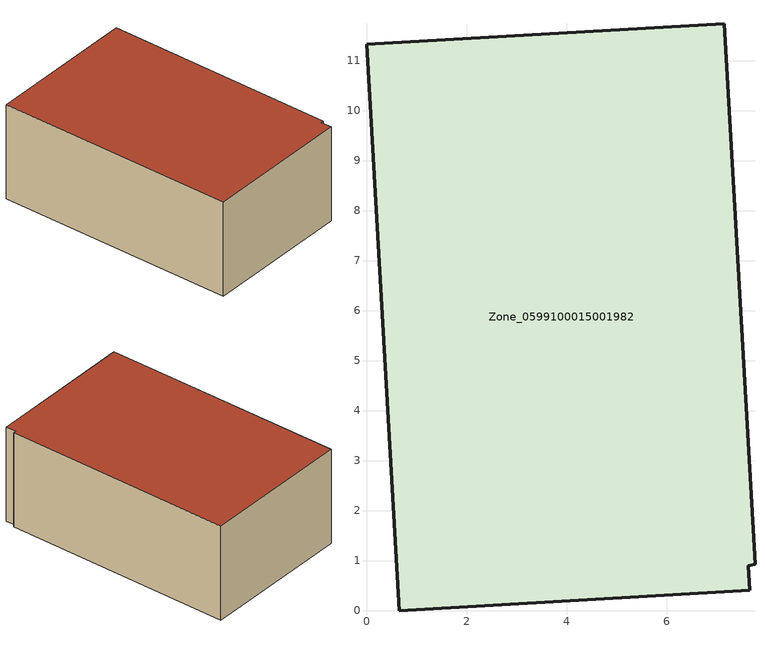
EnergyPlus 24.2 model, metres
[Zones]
Zone_0599100015001982
 floor ground (C_G): 0,11.33 7.15,11.74 7.77,0.92 7.63,0.9 7.67,0.4 0.65,0 z1.11
 wall outside (C_F): 7.15,11.74 0,11.33 0.65,0 7.67,0.4 7.63,0.9 7.77,0.92 7.15,11.74 z1.11:5.74
 roof outside (C_R): 7.67,0.4 7.63,0.9 7.77,0.92 7.15,11.74 0,11.33 0.65,0 z5.74
[BUILDING]
Pand.0599100015001982: North Axis=0; Terrain=City; Loads Convergence Tolerance Value=0.04; Temperature Convergence Tolerance Value=0.4; Solar Distribution=FullExterior; Maximum Number of Warmup Days=25; Minimum Number of Warmup Days=1
[Site:Location]
Rotterdam.The.Hague.AP_ZH_NLD Design_Conditions: Latitude=51.96; Longitude=4.45; Time Zone=1; Elevation=-4.5
[SITE:GROUNDTEMPERATURE:BUILDINGSURFACE]
18, 18, 18, 18, 18, 18, 18, 18, 18, 18, 18, 18
[MATERIAL] Thermal Absorptance=0.9; Solar Absorptance=0.7; Visible Absorptance=0.7
Name | Roughness | Thickness | Conductivity | Density | Specific Heat
G.D.1965 | MediumSmooth | 0.15 | 1 | 540 | 1210
F.D.1965 | Rough | 0.3 | 0.857143 | 1920 | 840
R.D.1965 | MediumRough | 0.2 | 0.08 | 1500 | 1000
[CONSTRUCTION]
C_G: G.D.1965
C_F: F.D.1965
C_R: R.D.1965
[ZONE]
Zone_0599100015001982: Type=1; Multiplier=1; Ceiling Height=Autocalculate; Volume=Autocalculate; Floor Area=autocalculate; Part of Total Floor Area=Yes
[ZONEINFILTRATION:DESIGNFLOWRATE]
Infil_Zone_0599100015001982: Zone or ZoneList or Space or SpaceList=Zone_0599100015001982; Schedule=AlwaysOn; Design Flow Rate Calculation Method=Flow/Area; Flow Rate per Floor Area=0.0042; Constant Term Coefficient=1; Temperature Term Coefficient=0; Velocity Term Coefficient=0; Velocity Squared Term Coefficient=0
[HVACTEMPLATE:ZONE:IDEALLOADSAIRSYSTEM]
Zone_0599100015001982: Maximum Heating Supply Air Temperature=50; Minimum Cooling Supply Air Temperature=13; Maximum Heating Supply Air Humidity Ratio=0.0156; Minimum Cooling Supply Air Humidity Ratio=0.0077; Heating Limit=NoLimit; Cooling Limit=NoLimit; Dehumidification Control Type=ConstantSensibleHeatRatio; Cooling Sensible Heat Ratio=0.7; Dehumidification Setpoint=60; Humidification Control Type=None; Humidification Setpoint=30; Outdoor Air Method=None; Outdoor Air Flow Rate per Person=0.00944; Outdoor Air Flow Rate per Zone Floor Area=0; Outdoor Air Flow Rate per Zone=0; Demand Controlled Ventilation Type=None; Outdoor Air Economizer Type=NoEconomizer; Heat Recovery Type=None; Sensible Heat Recovery Effectiveness=0.7; Latent Heat Recovery Effectiveness=0.65
[ZONECONTROL:THERMOSTAT]
ThermostatControl_Zone_0599100015001982: Zone or ZoneList=Zone_0599100015001982; Control Type Schedule=DualSetpointControlType; Control 1=Thermostat_Zone_0599100015001982; Temperature Difference Between Cutout And Setpoint=0
[THERMOSTATSETPOINT:DUALSETPOINT]
Thermostat_Zone_0599100015001982: Heating Setpoint Temperature Schedule=HeatingSetpoint_Zone_0599100015001982; Cooling Setpoint Temperature Schedule=CoolingSetpoint_Zone_0599100015001982
[SCHEDULE:COMPACT]
HeatingSetpoint_Zone_0599100015001982: Through: 12/31, For: AllDays, Until: 24:00, 21
CoolingSetpoint_Zone_0599100015001982: Through: 12/31, For: AllDays, Until: 24:00, 24
DualSetpointControlType: Through: 12/31, For: AllDays, Until: 24:00, 4
AlwaysOn: Through: 12/31, For: AllDays, Until: 24:00, 1
